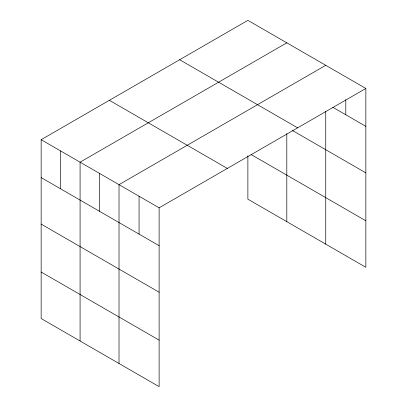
<?xml version="1.0" encoding="UTF-8"?>
<svg xmlns="http://www.w3.org/2000/svg" width="407" height="407" viewBox="0 0 407 407"><rect width="100%" height="100%" fill="white"/><g stroke="black" fill="none" stroke-linecap="round" stroke-linejoin="round"><path stroke-width="0.61" d="M365.847 88.461L159.122 207.814L159.122 386.65L41.153 318.539L41.153 139.703L247.878 20.35L365.847 88.461L365.847 267.297L247.878 199.186L247.878 155.82M325.737 111.37L325.737 244.139M286.808 42.827L80.082 162.179L80.082 341.015M325.737 65.303L119.012 184.656L119.012 363.492M332.784 107.265L365.847 126.358M179.66 59.737L297.629 127.844M292.216 130.357L365.847 172.868M251.119 154.548L365.847 220.787M109.371 100.315L227.34 168.427M41.153 139.703L159.122 207.814M41.153 177.6L159.122 245.706M41.153 224.109L159.122 292.221M41.153 272.029L159.122 340.14M345.792 99.618L345.792 114.779M286.808 133.537L286.808 221.662M139.067 196.235L139.067 234.127M99.547 173.418L99.547 211.314M60.618 150.941L60.618 188.838"/></g></svg>
